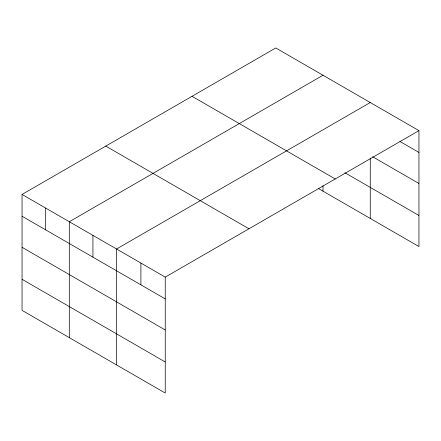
<?xml version="1.0" encoding="UTF-8"?>
<svg xmlns="http://www.w3.org/2000/svg" width="441" height="441" viewBox="0 0 441 441"><rect width="100%" height="100%" fill="white"/><g stroke="black" fill="none" stroke-linecap="round" stroke-linejoin="round"><path stroke-width="0.66" d="M418.95 130.635L275.757 47.964L22.05 194.442L22.05 310.365L165.243 393.036L165.243 277.113L418.95 130.635L418.95 246.558L318.286 188.439M323.01 75.246L69.303 221.724L69.303 337.646M370.264 102.527L116.556 249.005L116.556 364.928M399.948 141.462L418.95 152.432M372.639 156.753L418.95 183.489M344.868 172.723L418.95 215.495M192.033 96.303L335.226 178.974M105.774 146.103L248.967 228.78M22.05 194.442L165.243 277.113M22.05 216.233L165.243 298.904M22.05 247.296L165.243 329.967M22.05 279.302L165.243 361.973M370.264 158.11L370.264 218.449M323.01 185.766L323.01 191.168M140.899 263.062L140.899 284.853M92.93 235.367L92.93 257.158M45.677 208.086L45.677 229.877"/></g></svg>
